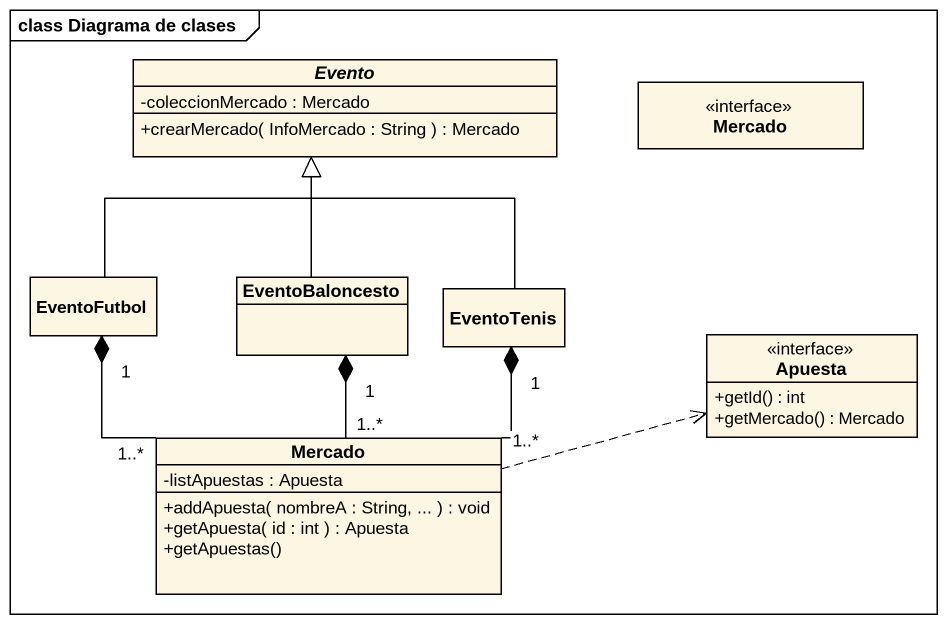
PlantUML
@startuml
mainframe class Diagrama de clases
hide circle
hide empty members
skinparam classAttributeIconSize 0
abstract class Evento {
  -coleccionMercado : Mercado
  +crearMercado( InfoMercado : String ) : Mercado
}
interface Mercado
class EventoFutbol
class EventoBaloncesto
class EventoTenis
interface Apuesta {
  +getId() : int
  +getMercado() : Mercado
}
class "Mercado" as Mercado_2 {
  -listApuestas : Apuesta
  +addApuesta( nombreA : String, ... ) : void
  +getApuesta( id : int ) : Apuesta
  +getApuestas()
}
EventoFutbol -up-|> Evento
EventoFutbol "1" *-- "1..*" Mercado_2
EventoBaloncesto -up-|> Evento
EventoBaloncesto "1" *-- "1..*" Mercado_2
EventoTenis -up-|> Evento
EventoTenis "1" *-- "1..*" Mercado_2
Mercado_2 .right.> Apuesta
@enduml
